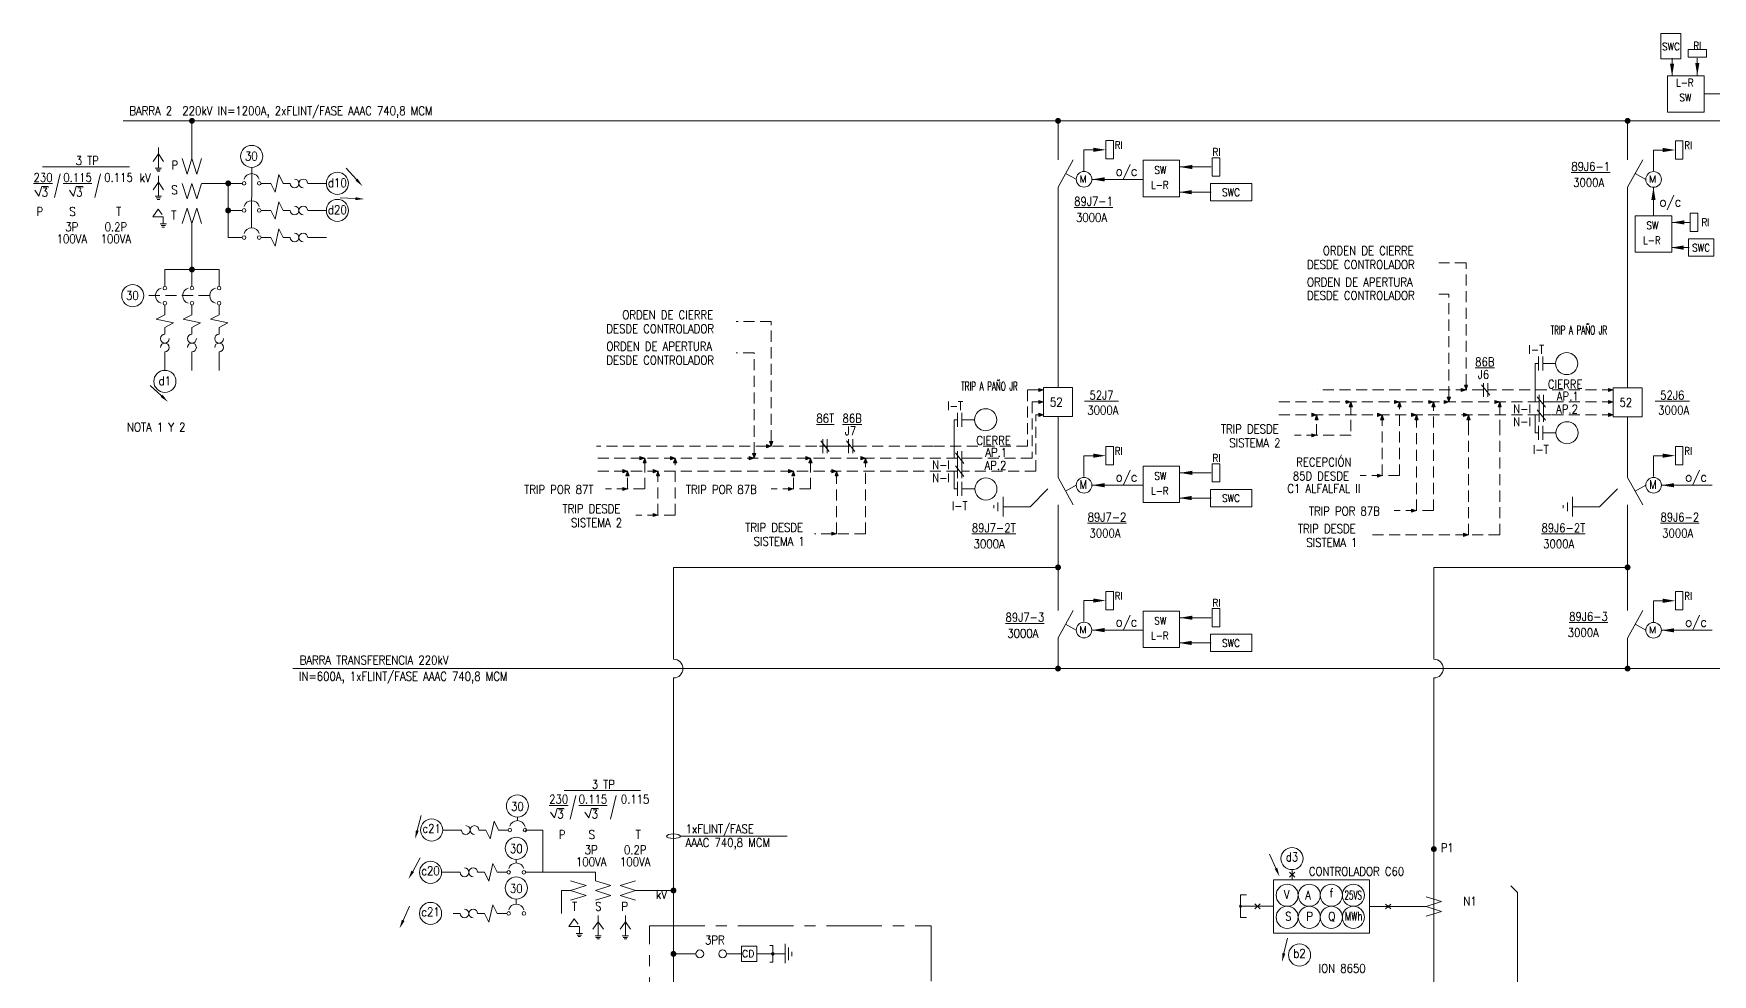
# Model space of a CAD drawing. Header units: millimetres. Extents: x -901 to 884, y -95 to 676.
# Drawn here: x -116.6 to 364.9, y 368 to 637.8 of the extents above; entities that cross this region are included whole.
import ezdxf
from ezdxf.enums import TextEntityAlignment as Align

# ---------------------------------------------------------------- set-up
doc = ezdxf.new("R2010")
doc.units = ezdxf.units.MM
doc.header["$LTSCALE"] = 10
for name, pattern in [('CENTER', [50.8, 31.75, -6.35, 6.35, -6.35]), ('HIDDEN', [9.525, 6.35, -3.175]), ('HIDDEN2', [4.7625, 3.175, -1.5875])]:
    doc.linetypes.add(name, pattern=pattern)
doc.layers.get('0').update_dxf_attribs({"lineweight": 5})
for name, color, linetype, lineweight in [('EL-CABLES', 204, 'Continuous', 0), ('EL-CANALETAS', 94, 'Continuous', 0), ('EL-CONDUCTOR', 30, 'Continuous', 0), ('EL-EQUIPOS ELECTRICOS', 3, 'Continuous', 0), ('EL-NIVEL-220kV', 84, 'Continuous', 0), ('EQUIPOS', 3, 'Continuous', 5), ('IG-SIMBOLOGIAS', 151, 'Continuous', 0), ('IG-TEXTOS', 2, 'Continuous', 0)]:
    doc.layers.add(name, color=color, linetype=linetype, lineweight=lineweight)
doc.layers.add('L3-Hidden', color=134, linetype='HIDDEN')
doc.layers.add('TEXTOS', color=5, linetype='Continuous')
doc.styles.add('CADE200 (2.0x1.7)', font='romans.shx', dxfattribs={"width": 0.85, "height": 0.4})
doc.styles.add('Romans', font='romans.shx')

# ---------------------------------------------------------------- blocks, each defined once
blk = doc.blocks.new('DIAG-27')
blk.add_lwpolyline([(3.2, 1), (-3.2, -1), (3.2, -3), (-3.2, -5), (3.2, -7)])
blk = doc.blocks.new('TP')
at = {"layer": 'EL-EQUIPOS ELECTRICOS', "color": 3}
for p, q in [((348.47, 180.42), (345.89, 180.42)), ((369.69, 180.42), (367.11, 180.42))]:
    blk.add_line(p, q, dxfattribs=at)
for p, xscale, yscale, zscale in [((350.7, 182.5), -0.6956521721738735, 0.6956521721739134, 0.6956521721739131), ((357.79, 182.5), -0.6956521721738735, 0.6956521721739134, 0.6956521721739131), ((364.88, 182.5), 0.6956521721738735, 0.6956521721738735, 0.6956521721738735)]:
    blk.add_blockref('DIAG-27', p, dxfattribs=dict(at, xscale=xscale, yscale=yscale, zscale=zscale))
blk = doc.blocks.new('DESC. PAT')
at = {"layer": 'EL-EQUIPOS ELECTRICOS', "color": 3}
for p, q in [((437.63, 445.54), (437.63, 448.97)), ((425.6, 437.17), (429.59, 437.17)), ((437.63, 433.71), (437.63, 437.7))]:
    blk.add_line(p, q, dxfattribs=at)
for points in [[(437.63, 445.54), (441.96, 437.7)], [(429.59, 437.17), (434.71, 442.25)], [(425.6, 437.17), (421.86, 437.17)]]:
    blk.add_lwpolyline(points, dxfattribs=at)
at = {"layer": 'IG-SIMBOLOGIAS', "color": 151}
for points in [[(439.8, 441.62), (442.84, 443.32)], [(420.35, 438.33), (420.35, 435.89)], [(421.86, 439.95), (421.86, 434.38)], [(419.19, 437.63), (419.19, 436.7)]]:
    blk.add_lwpolyline(points, dxfattribs=at)
blk.add_circle((445.08, 443.32), 2.24, dxfattribs=at)
at = {"layer": 'IG-TEXTOS', "style": 'Romans', "width": 0.85}
blk.add_text('M', height=2.5, dxfattribs=at).set_placement((443.78, 442.27))
blk = doc.blocks.new('INT. PODER')
at = {"layer": 'EL-EQUIPOS ELECTRICOS', "color": 3}
for p, q in [((437.63, 495.41), (437.63, 499.29)), ((437.63, 483.23), (437.63, 487.11))]:
    blk.add_line(p, q, dxfattribs=at)
blk.add_lwpolyline([(433.49, 495.41), (433.49, 487.11), (441.78, 487.11), (441.78, 495.41)], close=True, dxfattribs=at)
at = {"layer": 'IG-TEXTOS', "style": 'Romans', "width": 0.85}
blk.add_text('52', height=2.5, dxfattribs=at).set_placement((435.3, 489.99))
blk = doc.blocks.new('DESC.')
at = {"layer": 'EL-EQUIPOS ELECTRICOS', "color": 3}
for p, q in [((437.63, 547.22), (437.63, 544.82)), ((437.63, 536.98), (437.63, 534.59))]:
    blk.add_line(p, q, dxfattribs=at)
blk.add_lwpolyline([(437.63, 536.98), (441.96, 544.82)], dxfattribs=at)
at = {"layer": 'IG-SIMBOLOGIAS', "color": 151}
blk.add_lwpolyline([(439.8, 540.91), (442.84, 539.2)], dxfattribs=at)
blk.add_circle((445.08, 539.2), 2.24, dxfattribs=at)
at = {"layer": 'IG-TEXTOS', "style": 'Romans'}
blk.add_text('M', height=2, dxfattribs=at).set_placement((443.78, 538.32))
blk = doc.blocks.new('TERMINAL DE PRUEBA')
at = {"layer": 'IG-SIMBOLOGIAS', "color": 151}
for p, q in [((353.68, 260.53), (352.12, 259.11)), ((352.12, 260.53), (353.68, 259.11))]:
    blk.add_line(p, q, dxfattribs=at)
blk = doc.blocks.new('tier')
at = {"layer": 'IG-SIMBOLOGIAS', "color": 151, "lineweight": 5}
for p, q in [((90.77, 586.98), (93.77, 591.33)), ((93.77, 594.98), (93.77, 583.22)), ((96.77, 586.98), (93.77, 591.33)), ((93.77, 583.22), (91.97, 583.22)), ((92.49, 582.32), (95.05, 582.32)), ((93.01, 581.42), (94.53, 581.42)), ((93.77, 583.22), (95.57, 583.22))]:
    blk.add_line(p, q, dxfattribs=at)
blk = doc.blocks.new('INT. TERMOGNETICO')
at = {"layer": 'IG-SIMBOLOGIAS', "linetype": 'Continuous'}
for p, q in [((314.82, 191.43), (316.81, 191.43)), ((323.8, 191.43), (321.8, 191.43)), ((330.19, 191.43), (327.42, 191.43))]:
    blk.add_line(p, q, dxfattribs=at)
blk.add_lwpolyline([(327.42, 191.43), (326.17, 193.93), (325.05, 188.94), (323.8, 191.43)], dxfattribs=at)
for centre in [(330.71, 191.43), (335.06, 191.43)]:
    blk.add_circle(centre, 0.522, dxfattribs=at)
for centre, radius, start, end in [((318.06, 191.43), 1.25, 180, 90), ((320.56, 191.43), 1.25, 0, 270), ((332.89, 191.86), 2.26, 15.9459, 163.5771)]:
    blk.add_arc(centre, radius, start, end, dxfattribs=at)
blk = doc.blocks.new('TC')
at = {"layer": 'EL-EQUIPOS ELECTRICOS', "color": 3}
for p, q in [((402.76, 342.69), (402.76, 340.64)), ((400.53, 341.34), (404.98, 339.94)), ((404.98, 339.94), (400.53, 338.55)), ((400.53, 338.55), (404.98, 337.16)), ((404.98, 337.16), (400.53, 335.77)), ((402.76, 334.41), (402.76, 340.64)), ((402.76, 336.47), (402.76, 334.41))]:
    blk.add_line(p, q, dxfattribs=at)
blk = doc.blocks.new('cont. n.c')
at = {"layer": 'IG-SIMBOLOGIAS'}
for p, q in [((344.28, 493.3), (341.88, 496.3)), ((342.46, 492.8), (342.46, 496.8)), ((343.7, 492.8), (343.7, 496.8)), ((342.46, 494.8), (341.46, 494.8)), ((344.7, 494.8), (343.7, 494.8))]:
    blk.add_line(p, q, dxfattribs=at)
blk = doc.blocks.new('flecha')
at = {"layer": 'IG-SIMBOLOGIAS'}
blk.add_lwpolyline([(92.64, 151.18), (88.41, 152.49)], dxfattribs=at)
blk.add_solid([(92.76, 151.58), (95.03, 150.44), (92.52, 150.78)], dxfattribs=at)
blk = doc.blocks.new('INT. TERMOG.2')
at = {"layer": 'IG-SIMBOLOGIAS', "linetype": 'Continuous'}
for p, q in [((83.78, 523.12), (86.55, 523.12)), ((90.16, 523.12), (92.16, 523.12)), ((99.15, 523.12), (97.15, 523.12))]:
    blk.add_line(p, q, dxfattribs=at)
blk.add_lwpolyline([(86.55, 523.12), (87.79, 520.63), (88.92, 525.62), (90.16, 523.12)], dxfattribs=at)
for centre in [(78.91, 523.12), (83.25, 523.12)]:
    blk.add_circle(centre, 0.522, dxfattribs=at)
for centre, radius, start, end in [((81.08, 523.66), 2.26, 15.9459, 163.5771), ((93.41, 523.12), 1.25, 180, 90), ((95.9, 523.12), 1.25, 0, 270)]:
    blk.add_arc(centre, radius, start, end, dxfattribs=at)
blk = doc.blocks.new('PARARRAYO')
at = {"layer": 'EL-CANALETAS'}
blk.add_line((419.31, 121.33), (414.75, 121.33), dxfattribs=at)
blk.add_lwpolyline([(410.34, 121.33), (406.06, 121.33)], dxfattribs=at)
at = {"layer": 'EL-EQUIPOS ELECTRICOS', "color": 3}
blk.add_lwpolyline([(414.75, 123.53), (410.34, 123.53), (410.34, 119.13), (414.75, 119.13)], close=True, dxfattribs=at)
for centre in [(398.36, 121.33), (404.94, 121.33)]:
    blk.add_circle(centre, 1.12, dxfattribs=at)
at = {"layer": 'IG-SIMBOLOGIAS'}
for p, q in [((419.31, 123.69), (418.49, 123.69)), ((419.31, 118.97), (418.49, 118.97))]:
    blk.add_line(p, q, dxfattribs=at)
at = {"layer": 'IG-SIMBOLOGIAS', "color": 151}
blk.add_line((419.56, 121.33), (422.86, 121.33), dxfattribs=at)
at = {"layer": 'IG-SIMBOLOGIAS', "const_width": 0.504}
blk.add_lwpolyline([(419.56, 121.33, -1), (419.06, 121.33, -1)], format="xyb", close=True, dxfattribs=at)
at = {"layer": 'IG-SIMBOLOGIAS'}
blk.add_lwpolyline([(419.31, 118.97), (419.31, 123.69)], dxfattribs=at)
at = {"layer": 'IG-SIMBOLOGIAS', "color": 151}
for points in [[(422.86, 118.69), (422.86, 124.22)], [(423.84, 119.57), (423.84, 123.16)], [(424.78, 120.71), (424.78, 121.95)]]:
    blk.add_lwpolyline(points, dxfattribs=at)
at = {"layer": 'IG-TEXTOS', "style": 'Romans'}
blk.add_text('CD', height=2, dxfattribs=at).set_placement((410.45, 120.38))

msp = doc.modelspace()

# ---------------------------------------------------------------- hatches: boundary and pattern name
at = {"layer": 'EL-CONDUCTOR', "linetype": 'HIDDEN2'}
for points in [[(173.04, 535.58), (171.66, 536.04), (171.66, 535.12)], [(294.19, 535.58), (292.8, 536.04), (292.8, 535.12)], [(294.19, 535.58), (294.65, 536.96), (293.72, 536.96)], [(336.39, 535.58), (335.01, 536.04), (335.01, 535.12)], [(173.04, 532.15), (171.66, 532.61), (171.66, 531.69)], [(261.18, 532.15), (259.8, 532.61), (259.8, 531.69)], [(261.18, 532.15), (260.72, 530.77), (261.64, 530.77)], [(275.09, 532.15), (273.71, 532.61), (273.71, 531.69)], [(275.09, 532.15), (274.63, 530.77), (275.55, 530.77)], [(284.88, 532.15), (283.5, 532.61), (283.5, 531.69)], [(284.88, 532.15), (284.42, 530.77), (285.35, 530.77)], [(289.27, 532.15), (287.89, 532.61), (287.89, 531.69)], [(289.27, 532.15), (289.73, 533.53), (288.81, 533.53)], [(303.86, 532.15), (302.48, 532.61), (302.48, 531.69)], [(303.86, 532.15), (303.4, 530.77), (304.32, 530.77)], [(336.39, 532.15), (335.01, 532.61), (335.01, 531.69)], [(173.04, 528.43), (171.66, 528.89), (171.66, 527.97)], [(251.36, 528.43), (249.98, 528.89), (249.98, 527.97)], [(251.36, 528.43), (250.9, 527.04), (251.82, 527.04)], [(270.17, 528.43), (268.79, 528.89), (268.79, 527.97)], [(270.17, 528.43), (269.71, 527.04), (270.63, 527.04)], [(279.97, 528.43), (278.59, 528.89), (278.59, 527.97)], [(279.97, 528.43), (279.51, 527.04), (280.43, 527.04)], [(294.88, 528.43), (293.5, 528.89), (293.5, 527.97)], [(294.88, 528.43), (294.42, 527.04), (295.34, 527.04)], [(336.39, 528.43), (335.01, 528.89), (335.01, 527.97)], [(94.93, 519.46), (95.39, 520.84), (94.47, 520.84)], [(251.36, 522.59), (249.98, 523.05), (249.98, 522.13)], [(58.65, 516.04), (57.27, 516.5), (57.27, 515.58)], [(58.65, 516.04), (58.19, 514.66), (59.11, 514.66)], [(67.38, 516.03), (66, 516.49), (66, 515.57)], [(67.38, 516.03), (66.92, 514.65), (67.84, 514.65)], [(90.02, 516.03), (88.63, 516.49), (88.63, 515.57)], [(90.02, 516.03), (90.48, 517.41), (89.56, 517.41)], [(94.93, 519.46), (93.55, 519.92), (93.55, 519)], [(106.2, 516.04), (104.82, 516.5), (104.82, 515.58)], [(106.2, 516.04), (105.74, 514.66), (106.66, 514.66)], [(121.98, 516.03), (120.6, 516.49), (120.6, 515.57)], [(121.98, 516.03), (121.52, 514.65), (122.44, 514.65)], [(53.73, 512.31), (52.35, 512.77), (52.35, 511.85)], [(53.73, 512.31), (53.27, 510.93), (54.19, 510.93)], [(62.46, 512.31), (61.08, 512.77), (61.08, 511.85)], [(62.46, 512.31), (62, 510.93), (62.92, 510.93)], [(101.29, 512.31), (99.91, 512.77), (99.91, 511.85)], [(101.29, 512.31), (100.83, 510.93), (101.75, 510.93)], [(113.7, 512.31), (112.32, 512.77), (112.32, 511.85)], [(113.7, 512.31), (113.24, 510.93), (114.16, 510.93)], [(270.17, 511.01), (268.79, 511.47), (268.79, 510.55)], [(53.72, 507.19), (52.34, 507.65), (52.34, 506.73)], [(101.27, 507.19), (99.89, 507.65), (99.89, 506.73)], [(279.96, 500.98), (278.58, 501.44), (278.58, 500.52)], [(62.46, 499.72), (61.08, 500.18), (61.08, 499.26)], [(113.7, 494.36), (112.32, 494.82), (112.32, 493.9)], [(294.88, 494.02), (293.5, 494.48), (293.5, 493.56)]]:
    msp.add_hatch(color=256, dxfattribs=at).paths.add_polyline_path(points)
at = {"layer": 'IG-SIMBOLOGIAS'}
h = msp.add_hatch(dxfattribs=at)
h.set_pattern_fill('ANSI32', color=256, scale=0.8, style=0)
h.set_pattern_definition([(135, (229.487, 387.824), (5.388, 5.388), []), (135, (225.8946, 387.824), (5.388, 5.388), [])])
edge = h.paths.add_edge_path()
edge.add_arc((229.49, 387.52), 0.3, 0, 180)
edge.add_arc((229.49, 387.52), 0.3, 180, 360)
h = msp.add_hatch(dxfattribs=at)
h.set_pattern_fill('_USER', color=256, scale=0.008, style=0, pattern_type=0)
h.set_pattern_definition([(180, (416.8224756, -143.776324), (0, 0.00799999998), [])])
edge = h.paths.add_edge_path()
edge.add_arc((229.49, 387.52), 0.3, 0, 180)
edge.add_arc((229.49, 387.52), 0.3, 180, 360)

# ---------------------------------------------------------------- linework, layer by layer
for p, q in [((315.01, 545.15), (315.01, 541.15)), ((316.25, 545.15), (316.25, 541.15)), ((314.01, 543.15), (315.01, 543.15)), ((314.01, 543.15), (314.01, 532.15)), ((317.25, 543.15), (316.25, 543.15)), ((317.25, 543.15), (319.91, 543.15)), ((147.36, 527.03), (148.36, 527.03)), ((147.36, 527.03), (147.36, 516.03)), ((148.36, 529.03), (148.36, 525.03)), ((149.6, 529.03), (149.6, 525.03)), ((150.6, 527.03), (149.6, 527.03)), ((150.6, 527.03), (153.26, 527.03)), ((314.01, 523.3), (314.01, 528.43)), ((315.01, 521.3), (315.01, 525.3)), ((316.25, 521.3), (316.25, 525.3)), ((314.01, 523.3), (315.01, 523.3)), ((317.25, 523.3), (316.25, 523.3)), ((317.25, 523.3), (319.98, 523.3)), ((147.36, 507.19), (147.36, 512.31)), ((147.36, 507.19), (148.36, 507.19)), ((148.36, 505.19), (148.36, 509.19)), ((149.6, 505.19), (149.6, 509.19)), ((150.6, 507.19), (149.6, 507.19)), ((150.6, 507.19), (153.33, 507.19))]:
    msp.add_line(p, q)
at = {"color": 1, "linetype": 'CENTER', "ltscale": 0.05}
msp.add_lwpolyline([(60, 381.93), (140.81, 381.93), (140.81, 148.07), (95.08, 148.07), (95.08, 124.69), (53.74, 124.69), (53.74, 242.87), (-36.51, 242.87), (-36.51, 314.78), (0.95, 314.78), (0.95, 275.05), (60, 275.05), (60, 381.93)], dxfattribs=at)
at = {"layer": 'EL-CABLES'}
for p, q in [((-68.41, 594.83), (-60.8, 594.83)), ((-60.8, 579.29), (-60.8, 594.83)), ((-56.77, 594.83), (-60.8, 594.83)), ((-36.01, 594.83), (-32.65, 594.83)), ((-56.77, 587.06), (-60.8, 587.06)), ((-36.01, 587.06), (-32.65, 587.06)), ((-71.2, 580.7), (-71.2, 570.12)), ((-56.77, 579.29), (-60.8, 579.29)), ((-36.01, 579.29), (-32.65, 579.29)), ((-63.43, 570.12), (-78.97, 570.12)), ((-78.97, 570.12), (-78.97, 565.32)), ((-71.2, 565.32), (-71.2, 570.12)), ((-63.43, 565.32), (-63.43, 570.12)), ((-78.97, 544.55), (-78.97, 541.19)), ((-71.2, 544.56), (-71.2, 541.2)), ((-63.43, 544.55), (-63.43, 541.19)), ((0.72, 409.38), (4.08, 409.38)), ((24.32, 409.38), (29.41, 409.38)), ((29.41, 409.38), (29.41, 397.25)), ((0.39, 397.25), (3.75, 397.25)), ((27.8, 397.25), (24.51, 397.25)), ((44.5, 397.25), (27.8, 397.25)), ((27.8, 397.25), (27.8, 397.25)), ((44.5, 394.82), (44.5, 397.25)), ((244.3, 398.03), (244.3, 395.07)), ((34.82, 392.03), (34.82, 385.45)), ((238.76, 387.52), (229.19, 387.52))]:
    msp.add_line(p, q, dxfattribs=at)
at = {"layer": 'EL-CABLES', "const_width": 0.84}
for points in [[(-60.38, 594.83, -1), (-61.22, 594.83, -1)], [(-60.38, 587.06, -1), (-61.22, 587.06, -1)], [(-70.78, 570.12, -1), (-71.62, 570.12, -1)]]:
    msp.add_lwpolyline(points, format="xyb", close=True, dxfattribs=at)
at = {"layer": 'EL-CABLES'}
msp.add_lwpolyline([(266.5, 387.45), (282.74, 387.45)], dxfattribs=at)
at = {"layer": 'EL-CONDUCTOR', "linetype": 'HIDDEN2', "ltscale": 0.1}
for p, q in [((294.19, 572.04), (286.39, 572.04)), ((294.19, 536.96), (294.19, 572.04)), ((289.27, 563.06), (286.39, 563.06)), ((289.27, 533.53), (289.27, 563.06)), ((94.93, 555.2), (84.85, 555.2)), ((94.93, 520.84), (94.93, 555.2)), ((90.02, 546.22), (84.85, 546.22)), ((90.02, 517.41), (90.02, 546.22)), ((171.66, 535.58), (168.45, 535.58)), ((168.45, 535.58), (168.45, 519.46)), ((299.17, 535.58), (251.49, 535.58)), ((307.73, 535.58), (300.41, 535.58)), ((336.39, 535.58), (307.3, 535.58)), ((171.66, 532.15), (169.74, 532.15)), ((169.74, 532.15), (169.74, 516.03)), ((315.13, 532.15), (240.25, 532.15)), ((261.18, 523.8), (261.18, 530.77)), ((275.09, 511.01), (275.09, 530.77)), ((284.88, 500.98), (284.88, 530.77)), ((303.86, 523.8), (303.86, 530.77)), ((336.39, 532.15), (316.37, 532.15)), ((316.37, 532.15), (319.49, 532.15)), ((316.37, 532.15), (319.49, 532.15)), ((318.68, 532.15), (316.37, 532.15)), ((170.81, 512.31), (170.81, 528.43)), ((171.66, 528.43), (170.81, 528.43)), ((315.13, 528.43), (240.25, 528.43)), ((251.36, 522.59), (251.36, 528.43)), ((270.17, 511.01), (270.17, 527.04)), ((279.97, 500.98), (279.97, 527.33)), ((294.88, 523.8), (294.88, 527.04)), ((336.39, 528.43), (316.37, 528.43)), ((318.68, 528.43), (316.37, 528.43)), ((261.18, 522.59), (245.04, 522.59)), ((261.18, 522.59), (261.18, 522.56)), ((294.88, 494.02), (294.88, 523.8)), ((303.86, 494.02), (303.86, 523.8)), ((141.32, 519.46), (44.85, 519.46)), ((148.36, 516.03), (44.85, 516.03)), ((111.97, 519.46), (116.08, 519.46)), ((168.45, 519.46), (141.32, 519.46)), ((169.74, 516.03), (149.6, 516.03)), ((149.6, 516.03), (152.84, 516.03)), ((149.6, 516.03), (152.84, 516.03)), ((148.36, 512.31), (44.85, 512.31)), ((53.73, 507.19), (53.73, 510.93)), ((58.65, 507.19), (58.65, 514.66)), ((62.46, 499.72), (62.46, 510.93)), ((67.38, 499.72), (67.38, 514.65)), ((101.29, 507.19), (101.29, 510.93)), ((106.2, 507.19), (106.2, 514.66)), ((113.7, 494.36), (113.7, 510.93)), ((121.98, 494.36), (121.98, 514.65)), ((170.81, 512.31), (149.6, 512.31)), ((275.09, 511.01), (263.85, 511.01)), ((58.63, 507.19), (47.39, 507.19)), ((106.19, 507.19), (94.95, 507.19)), ((284.87, 500.98), (273.63, 500.98)), ((67.38, 499.72), (56.14, 499.72)), ((121.98, 494.36), (107.38, 494.36)), ((303.86, 494.02), (265.87, 494.02))]:
    msp.add_line(p, q, dxfattribs=at)
at = {"layer": 'EL-CONDUCTOR', "linetype": 'HIDDEN2'}
for points in [[(173.04, 535.58), (171.66, 536.04), (171.66, 535.12)], [(294.19, 535.58), (292.8, 536.04), (292.8, 535.12)], [(294.19, 535.58), (294.65, 536.96), (293.72, 536.96)], [(336.39, 535.58), (335.01, 536.04), (335.01, 535.12)], [(173.04, 532.15), (171.66, 532.61), (171.66, 531.69)], [(261.18, 532.15), (259.8, 532.61), (259.8, 531.69)], [(261.18, 532.15), (260.72, 530.77), (261.64, 530.77)], [(275.09, 532.15), (273.71, 532.61), (273.71, 531.69)], [(275.09, 532.15), (274.63, 530.77), (275.55, 530.77)], [(284.88, 532.15), (283.5, 532.61), (283.5, 531.69)], [(284.88, 532.15), (284.42, 530.77), (285.35, 530.77)], [(289.27, 532.15), (287.89, 532.61), (287.89, 531.69)], [(289.27, 532.15), (289.73, 533.53), (288.81, 533.53)], [(303.86, 532.15), (302.48, 532.61), (302.48, 531.69)], [(303.86, 532.15), (303.4, 530.77), (304.32, 530.77)], [(336.39, 532.15), (335.01, 532.61), (335.01, 531.69)], [(173.04, 528.43), (171.66, 528.89), (171.66, 527.97)], [(251.36, 528.43), (249.98, 528.89), (249.98, 527.97)], [(251.36, 528.43), (250.9, 527.04), (251.82, 527.04)], [(270.17, 528.43), (268.79, 528.89), (268.79, 527.97)], [(270.17, 528.43), (269.71, 527.04), (270.63, 527.04)], [(279.97, 528.43), (278.59, 528.89), (278.59, 527.97)], [(279.97, 528.43), (279.51, 527.04), (280.43, 527.04)], [(294.88, 528.43), (293.5, 528.89), (293.5, 527.97)], [(294.88, 528.43), (294.42, 527.04), (295.34, 527.04)], [(336.39, 528.43), (335.01, 528.89), (335.01, 527.97)], [(94.93, 519.46), (95.39, 520.84), (94.47, 520.84)], [(251.36, 522.59), (249.98, 523.05), (249.98, 522.13)], [(58.65, 516.04), (57.27, 516.5), (57.27, 515.58)], [(58.65, 516.04), (58.19, 514.66), (59.11, 514.66)], [(67.38, 516.03), (66, 516.49), (66, 515.57)], [(67.38, 516.03), (66.92, 514.65), (67.84, 514.65)], [(90.02, 516.03), (88.63, 516.49), (88.63, 515.57)], [(90.02, 516.03), (90.48, 517.41), (89.56, 517.41)], [(94.93, 519.46), (93.55, 519.92), (93.55, 519)], [(106.2, 516.04), (104.82, 516.5), (104.82, 515.58)], [(106.2, 516.04), (105.74, 514.66), (106.66, 514.66)], [(121.98, 516.03), (120.6, 516.49), (120.6, 515.57)], [(121.98, 516.03), (121.52, 514.65), (122.44, 514.65)], [(53.73, 512.31), (52.35, 512.77), (52.35, 511.85)], [(53.73, 512.31), (53.27, 510.93), (54.19, 510.93)], [(62.46, 512.31), (61.08, 512.77), (61.08, 511.85)], [(62.46, 512.31), (62, 510.93), (62.92, 510.93)], [(101.29, 512.31), (99.91, 512.77), (99.91, 511.85)], [(101.29, 512.31), (100.83, 510.93), (101.75, 510.93)], [(113.7, 512.31), (112.32, 512.77), (112.32, 511.85)], [(113.7, 512.31), (113.24, 510.93), (114.16, 510.93)], [(270.17, 511.01), (268.79, 511.47), (268.79, 510.55)], [(53.72, 507.19), (52.34, 507.65), (52.34, 506.73)], [(101.27, 507.19), (99.89, 507.65), (99.89, 506.73)], [(279.96, 500.98), (278.58, 501.44), (278.58, 500.52)], [(62.46, 499.72), (61.08, 500.18), (61.08, 499.26)], [(113.7, 494.36), (112.32, 494.82), (112.32, 493.9)], [(294.88, 494.02), (293.5, 494.48), (293.5, 493.56)]]:
    msp.add_lwpolyline(points, close=True, dxfattribs=at)
at = {"layer": 'EL-EQUIPOS ELECTRICOS', "color": 3}
msp.add_lwpolyline([(266.5, 395.07), (238.98, 395.07), (238.98, 379.84), (266.5, 379.84)], close=True, dxfattribs=at)
at = {"layer": 'EL-NIVEL-220kV'}
for p, q in [((-71.2, 604.51), (-71.2, 613.19)), ((177.19, 484.7), (66.89, 484.71)), ((66.89, 484.71), (66.89, 458.38)), ((340.49, 484.71), (284.97, 484.71)), ((284.97, 484.71), (284.97, 458.38)), ((177.18, 462.12), (177.18, 455.68)), ((340.53, 462.06), (340.53, 455.68)), ((66.89, 452.98), (66.89, 275.6)), ((284.97, 452.98), (284.97, 354.24)), ((58.63, 392.03), (67.31, 392.03)), ((36.9, 381.73), (38.4, 383.9)), ((39.9, 381.73), (36.9, 381.73)), ((39.55, 382.37), (38.4, 383.9)), ((39.9, 381.73), (39.9, 379.7)), ((39.9, 379.7), (39, 379.7)), ((39.26, 379.25), (40.54, 379.25)), ((39.52, 378.8), (40.28, 378.8)), ((39.9, 379.7), (40.8, 379.7))]:
    msp.add_line(p, q, dxfattribs=at)
at = {"layer": 'EL-NIVEL-220kV', "lineweight": 5}
for p, q in [((-82.43, 585.23), (-80.93, 587.41)), ((-79.78, 585.87), (-80.93, 587.41)), ((-79.43, 585.23), (-82.43, 585.23)), ((-79.43, 583.2), (-80.33, 583.2)), ((-80.07, 582.75), (-78.79, 582.75)), ((-79.43, 585.23), (-79.43, 583.2)), ((-79.43, 583.2), (-78.53, 583.2)), ((-79.81, 582.3), (-79.05, 582.3))]:
    msp.add_line(p, q, dxfattribs=at)
at = {"layer": 'EL-NIVEL-220kV'}
for points in [[(-90.89, 612.77), (370.3, 612.77)], [(177.19, 604.02), (177.19, 612.77)], [(340.54, 603.97), (340.54, 612.77)], [(177.19, 540.13), (177.19, 591.39)], [(340.54, 540.07), (340.54, 591.34)], [(177.19, 513.91), (177.19, 524.07)], [(340.54, 513.91), (340.54, 524.01)], [(177.18, 474.75), (177.19, 498.65)], [(340.53, 474.69), (340.54, 498.65)], [(665.6, 455.68), (-42.24, 455.68)], [(73.32, 373.86), (66.89, 373.86)]]:
    msp.add_lwpolyline(points, dxfattribs=at)
at = {"layer": 'EL-NIVEL-220kV', "const_width": 0.84}
for points in [[(-71.2, 613.19, -1), (-71.2, 612.35, -1)], [(176.77, 612.77, 1), (177.61, 612.77, 1)], [(340.12, 612.77, 1), (340.96, 612.77, 1)], [(176.77, 484.71, 1), (177.61, 484.71, 1)], [(340.11, 484.71, 1), (340.95, 484.71, 1)], [(176.76, 455.68, 1), (177.6, 455.68, 1)], [(340.11, 455.68, 1), (340.95, 455.68, 1)], [(285.39, 403.92, -1), (284.55, 403.92, -1)], [(67.31, 392.03, -1), (66.47, 392.03, -1)], [(67.31, 373.86, -1), (66.47, 373.86, -1)]]:
    msp.add_lwpolyline(points, format="xyb", close=True, dxfattribs=at)
at = {"layer": 'EL-NIVEL-220kV'}
for centre in [(66.89, 455.68), (284.97, 455.68)]:
    msp.add_arc(centre, 2.7, 270, 90, dxfattribs=at)
at = {"layer": 'EQUIPOS', "lineweight": 5}
for points in [[(350.06, 630.57), (350.06, 637.79), (355.77, 637.79), (355.77, 630.57)], [(363.15, 633.2), (363.15, 631.03), (357.91, 631.03), (357.91, 633.2)], [(362.45, 625.71), (351.98, 625.71), (351.98, 615.24), (362.45, 615.24)], [(362.45, 615.24), (351.98, 615.24), (351.98, 625.71), (362.45, 625.71)], [(190.89, 607.08), (193.06, 607.08), (193.06, 601.84), (190.89, 601.84)], [(354.23, 607.02), (356.41, 607.02), (356.41, 601.78), (354.23, 601.78)], [(223.57, 602.15), (221.39, 602.15), (221.39, 596.92), (223.57, 596.92)], [(212.04, 601.46), (212.04, 590.99), (201.57, 590.99), (201.57, 601.46)], [(201.57, 601.46), (201.57, 590.99), (212.04, 590.99), (212.04, 601.46)], [(220.93, 589.82), (232.76, 589.82), (232.76, 594.78), (220.93, 594.78)], [(353.18, 585.57), (353.18, 575.1), (342.7, 575.1), (342.7, 585.57)], [(342.7, 585.57), (342.7, 575.1), (353.18, 575.1), (353.18, 585.57)], [(360.67, 586.26), (358.5, 586.26), (358.5, 581.03), (360.67, 581.03)], [(358.03, 573.93), (365.26, 573.93), (365.26, 578.89), (358.03, 578.89)], [(190.89, 519.36), (193.06, 519.36), (193.06, 514.12), (190.89, 514.12)], [(354.23, 519.36), (356.41, 519.36), (356.41, 514.12), (354.23, 514.12)], [(212.04, 513.74), (212.04, 503.27), (201.57, 503.27), (201.57, 513.74)], [(201.57, 513.74), (201.57, 503.27), (212.04, 503.27), (212.04, 513.74)], [(223.57, 514.43), (221.39, 514.43), (221.39, 509.19), (223.57, 509.19)], [(220.93, 502.1), (232.76, 502.1), (232.76, 507.06), (220.93, 507.06)], [(190.88, 477.81), (193.05, 477.81), (193.05, 472.57), (190.88, 472.57)], [(354.23, 477.75), (356.4, 477.75), (356.4, 472.51), (354.23, 472.51)], [(212.03, 472.19), (212.03, 461.72), (201.56, 461.72), (201.56, 472.19)], [(201.56, 472.19), (201.56, 461.72), (212.03, 461.72), (212.03, 472.19)], [(223.56, 472.88), (221.39, 472.88), (221.39, 467.64), (223.56, 467.64)], [(220.93, 460.55), (232.75, 460.55), (232.75, 465.51), (220.93, 465.51)]]:
    msp.add_lwpolyline(points, close=True, dxfattribs=at)
at = {"layer": 'IG-SIMBOLOGIAS'}
for p, q in [((-54.07, 599.39), (-54.08, 582.09)), ((68.87, 407.6), (99.51, 407.6)), ((229.49, 390.79), (229.49, 384.26)), ((229.49, 390.79), (231.21, 390.79)), ((229.49, 384.26), (231.21, 384.26))]:
    msp.add_line(p, q, dxfattribs=at)
at = {"layer": 'IG-SIMBOLOGIAS', "linetype": 'HIDDEN', "ltscale": 0.05}
for p, q in [((-66.12, 562.63), (-85, 562.64)), ((22.15, 412.07), (22.15, 413.1)), ((21.82, 399.94), (21.82, 400.97)), ((21.82, 388.14), (21.82, 389.57))]:
    msp.add_line(p, q, dxfattribs=at)
at = {"layer": 'IG-SIMBOLOGIAS'}
msp.add_lwpolyline([(229.79, 387.52, 1), (229.19, 387.52, 1)], format="xyb", close=True, dxfattribs=at)
for centre in [(-54.07, 602.56), (-29.48, 594.83), (-29.48, 587.06), (-88.17, 562.64), (323.07, 543.15), (-78.97, 538.03), (156.42, 527.03), (323.15, 523.3), (156.49, 507.19), (22.15, 416.27), (-2.45, 409.38), (21.82, 404.14), (-2.78, 397.25), (244.3, 401.2), (21.82, 392.74), (242.9, 390.69), (249.23, 390.69), (255.56, 390.69), (261.9, 390.69), (-2.78, 385.45), (242.9, 384.35), (249.23, 384.35), (255.56, 384.35), (261.9, 384.35), (246.44, 373.54)]:
    msp.add_circle(centre, 3.17, dxfattribs=at)
msp.add_ellipse((66.89, 407.6), major_axis=(-1.98, 0), ratio=0.32468, dxfattribs=at)
at = {"layer": 'IG-TEXTOS'}
for p, q in [((-109.01, 597.58), (-110.62, 590.82)), ((-97.41, 597.58), (-99.03, 590.82)), ((38.87, 419.26), (37.26, 412.49)), ((50.46, 419.26), (48.85, 412.49)), ((308.97, 391.46), (307.07, 393.33)), ((308.97, 309.68), (308.97, 391.46))]:
    msp.add_line(p, q, dxfattribs=at)
for points in [[(-116.22, 592.84), (-115.1, 591.2), (-114.29, 593.9), (-112.43, 593.9), (-112.43, 593.65)], [(-106.31, 592.84), (-105.2, 591.2), (-104.39, 593.9), (-102.53, 593.9), (-102.53, 593.65)], [(31.66, 414.51), (32.78, 412.88), (33.59, 415.58), (35.45, 415.58), (35.45, 415.32)], [(41.49, 414.51), (42.61, 412.88), (43.42, 415.58), (45.28, 415.58), (45.28, 415.32)]]:
    msp.add_lwpolyline(points, dxfattribs=at)
at = {"layer": 'L3-Hidden', "lineweight": 5}
for p, q in [((360.53, 625.77), (360.53, 630.78)), ((353.32, 625.71), (353.32, 630.72)), ((370.59, 620.48), (362.45, 620.48)), ((184.59, 604.46), (184.59, 598.45)), ((187.47, 604.46), (184.59, 604.46)), ((347.94, 604.4), (347.94, 598.4)), ((350.82, 604.4), (347.94, 604.4)), ((212.09, 599.53), (221.14, 599.53)), ((186.94, 595.98), (201.46, 595.98)), ((212.04, 592.33), (221.09, 592.33)), ((347.94, 593.71), (347.94, 585.57)), ((353.23, 583.64), (358.24, 583.64)), ((353.18, 576.44), (358.19, 576.44)), ((184.59, 516.74), (184.59, 510.73)), ((187.47, 516.74), (184.59, 516.74)), ((347.94, 516.74), (347.94, 510.73)), ((350.82, 516.74), (347.94, 516.74)), ((212.09, 511.81), (221.14, 511.81)), ((186.94, 508.26), (201.46, 508.26)), ((350.28, 508.26), (364.81, 508.26)), ((212.04, 504.6), (221.09, 504.6)), ((184.59, 475.19), (184.59, 469.18)), ((187.46, 475.19), (184.59, 475.19)), ((347.93, 475.13), (347.93, 469.12)), ((350.81, 475.13), (347.93, 475.13)), ((212.09, 470.26), (221.13, 470.26)), ((186.93, 466.71), (201.46, 466.71)), ((212.03, 463.05), (221.08, 463.05)), ((350.28, 466.65), (364.8, 466.65))]:
    msp.add_line(p, q, dxfattribs=at)
for points in [[(352.69, 629.16), (353.89, 629.16), (353.29, 625.56)], [(361.13, 629.37), (359.93, 629.37), (360.53, 625.77)], [(187.29, 603.86), (187.29, 605.06), (190.89, 604.46)], [(350.63, 603.8), (350.63, 605), (354.23, 604.4)], [(215.69, 600.13), (215.69, 598.93), (212.09, 599.53)], [(215.49, 591.7), (215.49, 592.9), (211.89, 592.3)], [(356.83, 584.24), (356.83, 583.04), (353.23, 583.64)], [(356.62, 575.81), (356.62, 577.01), (353.02, 576.41)], [(187.29, 516.14), (187.29, 517.34), (190.89, 516.74)], [(350.63, 516.14), (350.63, 517.34), (354.23, 516.74)], [(215.69, 512.41), (215.69, 511.21), (212.09, 511.81)], [(190.54, 508.86), (190.54, 507.66), (186.94, 508.26)], [(353.88, 508.86), (353.88, 507.66), (350.28, 508.26)], [(215.49, 503.98), (215.49, 505.18), (211.89, 504.58)], [(187.28, 474.59), (187.28, 475.79), (190.88, 475.19)], [(350.63, 474.53), (350.63, 475.73), (354.23, 475.13)], [(190.53, 467.31), (190.53, 466.11), (186.93, 466.71)], [(215.69, 470.86), (215.69, 469.66), (212.09, 470.26)], [(353.88, 467.25), (353.88, 466.05), (350.28, 466.65)], [(215.48, 462.43), (215.48, 463.63), (211.88, 463.03)]]:
    msp.add_solid(points, dxfattribs=at)
at = {"layer": 'L3-Hidden'}
for points in [[(190.54, 596.58), (190.54, 595.38), (186.94, 595.98)], [(348.54, 590.11), (347.34, 590.11), (347.94, 593.71)]]:
    msp.add_solid(points, dxfattribs=at)

# ---------------------------------------------------------------- block references
for name, p, rotation in [('TP', (-251.61, 950.4), 270), ('flecha', (-179.85, 511.34), 329.98394445073), ('flecha', (-75.58, 420.72), 14.68673766129107), ('flecha', (-228.72, 437.47), 334.4428211702485), ('cont. n.c', (658.83, 1026.95), 180), ('cont. n.c', (658.83, 1023.22), 180), ('cont. n.c', (492.05, 1010.83), 180), ('cont. n.c', (492.05, 1007.11), 180), ('flecha', (-161.49, 495.47), 272.4009940618551), ('flecha', (-137.37, 518.65), 258.4066299273283), ('flecha', (64.96, 368.15), 311.3208035273924), ('flecha', (-148.81, 494.54), 262.710969423536), ('flecha', (84.56, 455.61), 274.1001862713058)]:
    msp.add_blockref(name, p, dxfattribs=dict(rotation=rotation))
for name, p in [('cont. n.c', (-43.29, 40.78)), ('cont. n.c', (-232.73, 24.66)), ('cont. n.c', (-225.38, 24.66)), ('TP', (-311.07, 211.62)), ('TC', (-117.79, 48.9))]:
    msp.add_blockref(name, p)
at = {"layer": 'IG-SIMBOLOGIAS', "color": 151, "lineweight": 5, "xscale": 0.5, "yscale": 0.5, "zscale": 0.5}
for p in [(-127.7, 307.6), (-127.7, 299.53)]:
    msp.add_blockref('tier', p, dxfattribs=at)
at = {"layer": 'IG-SIMBOLOGIAS'}
for name, p in [('INT. TERMOG.2', (-135.16, 71.71)), ('INT. TERMOG.2', (-135.16, 63.94)), ('INT. TERMOG.2', (-135.16, 56.17)), ('INT. TERMOGNETICO', (-310.74, 217.95)), ('INT. TERMOGNETICO', (-311.07, 205.82)), ('TERMINAL DE PRUEBA', (-108.59, 136.73)), ('INT. TERMOGNETICO', (-311.07, 194.02)), ('TERMINAL DE PRUEBA', (-118.53, 127.7)), ('TERMINAL DE PRUEBA', (-81.01, 127.63))]:
    msp.add_blockref(name, p, dxfattribs=at)
at = {"layer": 'IG-SIMBOLOGIAS', "rotation": 90}
for p in [(112.47, 229.74), (120.24, 229.74), (128.01, 229.74)]:
    msp.add_blockref('INT. TERMOGNETICO', p, dxfattribs=at)
at = {"layer": 'IG-SIMBOLOGIAS', "color": 0, "linetype": 'Continuous', "xscale": 0.5, "yscale": 0.5, "zscale": 0.5}
msp.add_blockref('tier', (-1.58, 87.42), dxfattribs=at)
at = {"layer": 'IG-SIMBOLOGIAS', "color": 151, "xscale": 0.5, "yscale": 0.5, "zscale": 0.5}
msp.add_blockref('tier', (6.21, 87.42), dxfattribs=at)
at = {"layer": 'IG-TEXTOS'}
for name, p in [('DESC.', (-260.44, 56.8)), ('DESC.', (-97.09, 56.75)), ('INT. PODER', (-260.44, 40.84)), ('INT. PODER', (-97.09, 40.78)), ('DESC. PAT', (-260.44, 64.94)), ('DESC. PAT', (-97.09, 64.94)), ('DESC.', (-260.45, -72.47)), ('DESC.', (-97.1, -72.53)), ('PARARRAYO', (-323.92, 252.53))]:
    msp.add_blockref(name, p, dxfattribs=at)

# ---------------------------------------------------------------- texts
at = {"layer": 'EQUIPOS', "color": 2, "lineweight": 5, "style": 'CADE200 (2.0x1.7)', "width": 0.85}
for s, p in [('SWC', (352.96, 632.36)), ('RI', (360.53, 632.57)), ('RI', (194.58, 604.07)), ('RI', (357.92, 604.02)), ('RI', (222.63, 602.09)), ('SWC', (226.79, 590.53)), ('RI', (362.85, 581.94)), ('SWC', (361.61, 574.64)), ('RI', (194.58, 516.35)), ('RI', (357.92, 516.35)), ('SWC', (226.79, 502.81)), ('RI', (194.57, 474.8)), ('RI', (357.92, 474.74)), ('RI', (222.62, 472.82)), ('SWC', (226.78, 461.26))]:
    msp.add_text(s, height=2.16, dxfattribs=at).set_placement(p, align=Align.BOTTOM_CENTER)
for s, p in [('L-R', (354.43, 622.66)), ('SW', (355.38, 618.37)), ('SW', (204.81, 597.58)), ('L-R', (203.86, 593.29)), ('SW', (345.95, 581.69)), ('L-R', (344.99, 577.4)), ('SW', (204.81, 509.85)), ('L-R', (203.86, 505.57)), ('SW', (204.8, 468.3)), ('L-R', (203.85, 464.02))]:
    msp.add_text(s, height=2.16, dxfattribs=at).set_placement(p)
at = {"layer": 'EQUIPOS', "color": 2, "style": 'CADE200 (2.0x1.7)', "width": 0.85}
msp.add_text('RI', height=2.16, dxfattribs=at).set_placement((222.63, 514.37), align=Align.BOTTOM_CENTER)
at = {"layer": 'IG-TEXTOS', "style": 'Romans', "width": 0.85}
for s, p in [('BARRA 2  220kV IN=1200A, 2xFLINT/FASE AAAC 740,8 MCM', (-89.16, 614.4)), ('%%U89J6-1', (324.39, 598.41)), ('3000A', (324.9, 593.8)), ('%%U89J7-1', (181.82, 588.43)), ('3000A', (182.33, 583.81)), ('%%U 52J7 ', (184.73, 532.83)), ('%%U 52J6 ', (348.42, 532.83)), ('3000A', (185.59, 528.51)), ('3000A', (349.28, 528.51)), ('%%U89J7-2T', (152.47, 494.78)), ('%%U89J7-2', (185.68, 497.85)), ('%%U89J6-2T', (315.82, 494.78)), ('%%U89J6-2', (349.95, 497.85)), ('3000A', (152.97, 490.17)), ('3000A', (186.19, 493.24)), ('3000A', (316.32, 490.17)), ('3000A', (350.45, 493.24)), ('%%U89J6-3', (323.77, 469.36)), ('%%U89J7-3', (162.13, 469.14)), ('3000A', (323.36, 464.74)), ('3000A', (162.63, 464.53)), ('BARRA TRANSFERENCIA 220kV', (-40.32, 456.86)), ('IN=600A, 1xFLINT/FASE AAAC 740,8 MCM', (-40.51, 452.21)), ('1xFLINT/FASE', (70.37, 408.46)), ('AAAC 740,8 MCM', (70.37, 404.52)), ('3PR', (75.94, 376.58))]:
    msp.add_text(s, height=2.5, dxfattribs=at).set_placement(p)
at = {"layer": 'IG-TEXTOS', "style": 'Romans'}
for s, width, p in [('%%U      3 TP      ', 0.85, (-101.59, 600.11)), ('30', 0.85, (-54.18, 601.39)), ('%%U230', 0.85, (-113.89, 595.28)), ('%%U0.115', 0.85, (-104, 595.28)), ('0.115', 0.85, (-92.26, 595.28)), ('kV', 0.85, (-84.61, 595.21)), ('P', 0.85, (-76.09, 598.84)), ('3', 0.85, (-113.37, 591.03)), ('3', 0.85, (-103.48, 591.03)), ('S', 0.85, (-76.19, 591.71)), ('d10', 0.85, (-29.49, 593.76)), ('P', 0.85, (-114.85, 585.49)), ('S', 0.85, (-105.47, 585.49)), ('T', 0.85, (-92.19, 585.49)), ('d20', 0.85, (-29.49, 585.99)), ('3P', 0.85, (-105.64, 581.1)), ('0.2P', 0.85, (-93, 581.1)), ('T', 0.85, (-76.38, 584.46)), ('100VA', 0.85, (-105.64, 577.68)), ('100VA', 0.85, (-93, 577.68)), ('30', 0.85, (-88.28, 561.45)), ('TRIP A PAÑO JR', 0.6, (326.55, 551.51)), ('d1', 0.85, (-78.98, 536.96)), ('TRIP A PAÑO JR', 0.6, (157.51, 535.39)), ('NOTA 1 Y 2', 0.85, (-81.44, 523.69)), ('%%U     3 TP     ', 0.85, (46.47, 421.22)), ('%%U230', 0.85, (33.99, 416.95)), ('%%U0.115', 0.85, (43.81, 416.95)), ('0.115', 0.85, (55.89, 416.95)), ('30', 0.85, (22.14, 414.91)), ('3', 0.85, (34.51, 412.71)), ('3', 0.85, (44.33, 412.71)), ('c21', 0.85, (-2.46, 408.58)), ('P', 0.85, (34.96, 406.83)), ('S', 0.85, (43.47, 406.83)), ('T', 0.85, (56.76, 406.83)), ('30', 0.85, (21.81, 402.78)), ('3P', 0.85, (43.3, 402.45)), ('0.2P', 0.85, (55.94, 402.45)), ('P1', 0.85, (288.81, 403.04)), ('100VA', 0.85, (43.3, 399.03)), ('100VA', 0.85, (55.94, 399.03)), ('d3', 0.85, (244.29, 400.39)), ('c20', 0.85, (-2.79, 396.45)), ('  CONTROLADOR C60 ', 0.85, (262.06, 396.27)), ('30', 0.85, (21.81, 391.37)), ('kV', 0.85, (63.45, 389.62)), ('V', 0.85, (242.79, 389.67)), ('f', 0.85, (255.59, 390.1)), ('         N1    ', 0.85, (291.13, 387.7)), ('c21', 0.85, (-2.79, 384.65)), ('T', 0.85, (38.53, 386.23)), ('S', 0.85, (45.34, 386.23)), ('P', 0.85, (52.9, 386.23)), ('S', 0.85, (243.23, 383.39)), ('P', 0.85, (249.37, 383.37)), ('Q', 0.85, (255.71, 383.37)), ('MWh', 0.7, (261.98, 383.46)), ('b2', 0.85, (246.43, 372.74)), ('ION 8650', 0.85, (258.67, 368.45))]:
    msp.add_text(s, height=2.5, dxfattribs=dict(at, width=width)).set_placement(p, align=Align.CENTER)
at = {"layer": 'IG-TEXTOS', "style": 'Romans', "width": 0.85}
for s, p in [('ORDEN DE CIERRE', (253.15, 573.53)), ('DESDE CONTROLADOR', (248.59, 569.54)), ('ORDEN DE APERTURA', (248.58, 564.51)), ('DESDE CONTROLADOR', (248.59, 560.69)), ('DESDE CONTROLADOR', (47.66, 551.13)), ('ORDEN DE CIERRE', (52.23, 555.12)), ('ORDEN DE APERTURA', (47.66, 546.1)), ('DESDE CONTROLADOR', (47.66, 542.11)), ('%%U86B', (296.81, 541.64)), ('I-T', (312.04, 545.16)), ('J6', (297.56, 538.04)), ('CIERRE', (317.67, 535.22)), ('AP.1', (320.22, 531.79)), ('I-T', (145.39, 529.03)), ('N-I', (307.72, 528.2)), ('AP.2', (320.01, 528.07)), ('%%U86T', (107.88, 525.46)), ('%%U86B', (115.38, 525.46)), ('J7', (116.02, 521.87)), ('TRIP DESDE', (223.91, 522.39)), ('N-I', (307.72, 524.48)), ('CIERRE', (153.76, 519.11)), ('SISTEMA 2', (226.32, 518.4)), ('N-I', (141.07, 512.09)), ('AP.2', (156.1, 511.95)), ('AP.1', (156.32, 515.68)), ('RECEPCIÓN', (245.48, 512.89)), ('I-T', (313.36, 516.5)), ('N-I', (141.07, 508.36)), ('85D DESDE', (244.51, 508.9)), ('TRIP POR 87T', (24.09, 505.03)), ('TRIP POR 87B', (70.47, 505.03)), ('C1 ALFALFAL II', (242.93, 505.33)), ('TRIP DESDE', (35.09, 499.51)), ('I-T', (146.71, 500.38)), ('TRIP POR 87B', (249.15, 498.82)), ('SISTEMA 2', (37.5, 495.52)), ('TRIP DESDE', (87.49, 494.15)), ('TRIP DESDE', (245.99, 493.81)), ('SISTEMA 1', (89.9, 490.16)), ('SISTEMA 1', (248.39, 489.82))]:
    msp.add_text(s, height=2.5, dxfattribs=at).set_placement(p, align=Align.BOTTOM_LEFT)
at = {"layer": 'IG-TEXTOS', "style": 'Romans'}
for s, width, p in [('A', 0.85, (248.9, 390.69)), ('25VS', 0.6, (261.85, 390.69))]:
    msp.add_text(s, height=2.5, dxfattribs=dict(at, width=width)).set_placement(p, align=Align.MIDDLE_CENTER)
at = {"layer": 'TEXTOS', "lineweight": 5, "style": 'Romans', "width": 0.9}
for p in [(196.83, 596.18), (352.8, 587.38), (196.83, 508.46), (360.17, 508.46), (196.82, 466.91), (360.17, 466.85)]:
    msp.add_text('o/c', height=2.754, dxfattribs=at).set_placement(p, align=Align.BOTTOM_CENTER)

doc.saveas('drawing.dxf')
